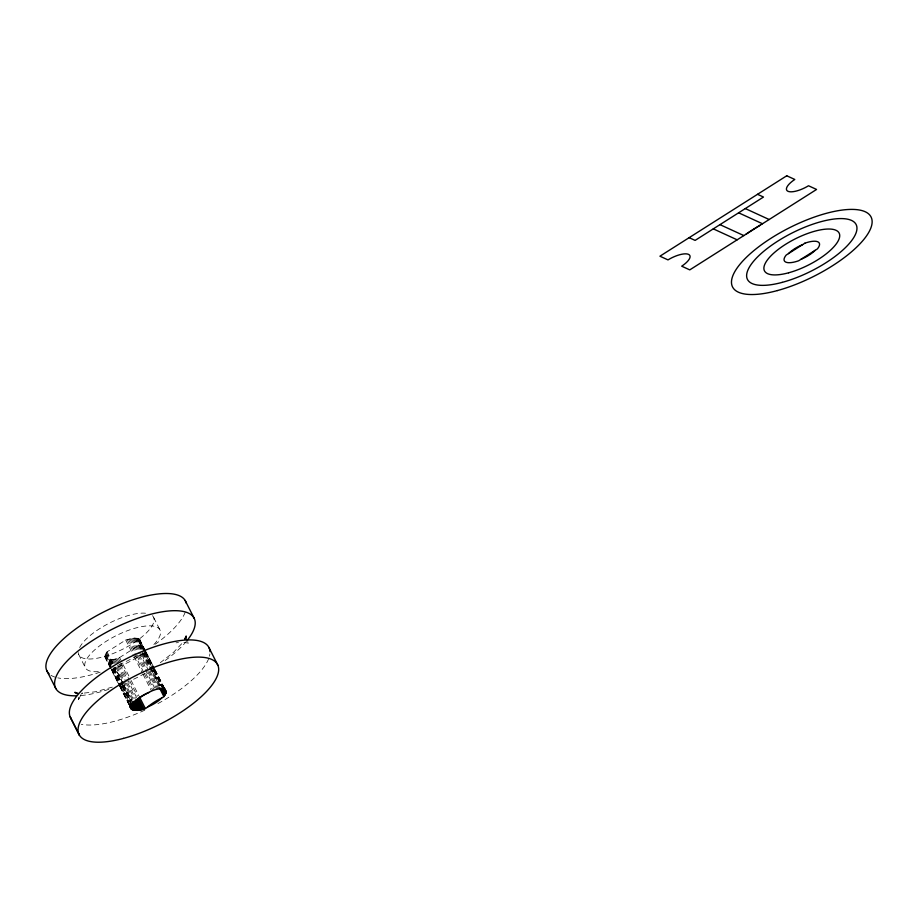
<?xml version="1.0" encoding="UTF-8"?>
<svg xmlns="http://www.w3.org/2000/svg" width="918" height="918" viewBox="0 0 918 918"><rect width="100%" height="100%" fill="white"/><g stroke="black" fill="none" stroke-linecap="round" stroke-linejoin="round"><path stroke-width="0.69" stroke-dasharray="4.59 3.44" d="M140.018 639.743L140.305 642.003L138.216 645.733L119.57 657.563C114.681 661.086 99.592 660.432 107.085 651.837L125.732 640.007L134.464 638.067L139.215 638.951L165.068 689.349M81.048 694.467L78.661 699.493L78.741 697.646L78.822 698.782M78.914 698.3L78.432 699.734L78.65 697.244M81.484 693.779L82.264 692.757M181.718 643.736L173.571 652.25L159.904 663.037M112.306 687.123L95.483 691.77L81.495 693.388L82.769 693.365M176.015 642.818L178.471 642.566M183.921 642.393L189.774 643.38L187.398 641.693M153.811 617.768L160.134 630.218M139.674 639.318L145.526 650.954M146.1 652.032L154.442 668.568M155.085 669.842L165.366 690.198M139.215 638.951L144.998 650.392M145.537 651.539L153.994 668.201M154.637 669.474L164.919 689.82M138.664 638.63L145.09 651.355M145.446 652.182L154.075 669.165M154.442 669.991L164.356 689.51M137.998 638.389L144.424 651.103M145.067 652.377L153.421 668.912M154.063 670.186L163.702 689.269M140.098 642.68L144.596 651.585M145.239 652.859L153.593 669.394M154.235 670.668L162.589 687.203M137.252 638.205L144.321 652.193M144.964 653.467L152.675 668.729M153.317 670.002L162.945 689.085M139.788 643.403L152.64 668.843M153.283 670.106L162.279 687.915M136.403 638.09L143.472 652.078M143.862 653.054L162.107 688.97M135.474 638.044L142.542 652.032M143.185 653.306L161.178 688.925M138.847 644.929L151.057 669.096M151.699 670.37L159.411 685.631M134.464 638.067L141.533 652.055M142.072 653.364L160.168 688.936M133.385 638.148L141.097 653.409M141.739 654.683L149.439 669.945M150.082 671.219L159.078 689.028M132.226 638.297L148.291 670.094M148.934 671.368L157.93 689.177M131.022 638.515L138.733 653.777M139.375 655.05L147.087 670.312M147.729 671.586L156.726 689.395M129.759 638.802L137.47 654.064M138.113 655.337L155.452 689.67M128.451 639.146L136.162 654.408M136.805 655.681L143.231 668.396M145.801 673.491L154.144 690.015M127.109 639.548L143.816 672.619M144.459 673.892L152.801 690.428M125.732 640.007L133.443 655.268M134.085 656.542L142.439 673.078M143.082 674.351L151.436 690.887M119.57 657.563L130.494 679.182M131.136 680.456L138.847 695.718M118.204 658.022L120.132 661.844M120.774 663.117L129.117 679.653M129.759 680.926L137.47 696.188M116.85 658.435L119.42 663.519M120.063 664.793L136.771 697.864M115.542 658.78L118.112 663.863M118.755 665.137L127.109 681.672M127.751 682.946L135.462 698.208M114.28 659.055L116.85 664.15M117.493 665.412L125.846 681.948M126.489 683.221L134.2 698.483M113.075 659.273L116.288 665.63M116.93 666.904L132.995 698.701M111.927 659.422L115.14 665.791M115.783 667.065L132.479 700.124M107.085 651.837L114.153 665.825M123.15 683.635L114.796 667.099L123.046 683.68M123.792 684.908L132.789 702.718M110.837 659.514L114.05 665.871M123.689 684.954L132.043 701.49M106.454 652.641L113.522 666.64M114.165 667.902L132.158 703.521M109.827 659.537L113.683 667.168M114.325 668.43L122.037 683.703M122.679 684.966L131.033 701.501M105.937 653.421L113.006 667.42M113.648 668.683L122.002 685.218M122.645 686.492L131.63 704.301M108.898 659.48L112.753 667.111M113.396 668.384L121.75 684.92M122.392 686.194L130.746 702.729M105.513 654.178L112.547 668.27M113.224 669.44L120.901 684.805M121.578 685.975L131.217 705.047M105.203 654.89L111.801 668.086M112.271 668.889L130.907 705.77M104.996 655.567L111.422 668.293M111.789 669.119L120.132 685.654M120.419 686.102L130.7 706.447M104.904 656.209L110.688 667.661M111.227 668.809L119.684 685.459M120.224 686.618L129.966 705.816M104.927 656.795L110.78 668.43M111.342 669.52L119.765 686.239M120.338 687.33L129.977 706.401M105.054 657.345L130.104 706.94M78.638 654.362L85.167 667.352M185.218 612.237A77.582 27.173 -26.8 0 1 155.36 644.161M137.321 655.601A77.582 27.173 -26.8 0 1 118.812 664.907M100.131 672.171A77.582 27.173 -26.8 0 1 57.8 677.863M55.149 677.174A77.582 27.173 -26.8 0 1 50.811 675.189M186.469 641.292A77.582 27.173 -26.8 0 1 164.047 661.339M144.803 673.456A77.582 27.173 -26.8 0 1 131.251 680.376M108.806 689.349A77.582 27.173 -26.8 0 1 79.866 695.626M209.901 653.868A77.582 27.173 -26.8 0 1 209.465 656.186M208.661 658.642A77.582 27.173 -26.8 0 1 157.139 704.014M144.769 710.188A77.582 27.173 -26.8 0 1 81.243 724.268M98.364 671.643A41.838 14.654 -26.8 0 1 92.959 651.493A41.838 14.654 -26.8 0 1 145.526 626.065A41.838 14.654 -26.8 0 1 153.432 644.998M143.759 653.146A41.838 14.654 -26.8 0 1 115.301 667.811M152.399 615.68A41.838 14.654 -26.8 0 1 122.335 649.393A41.838 14.654 -26.8 0 1 78.317 652.664M79.648 647.534A41.838 14.654 -26.8 0 1 108.783 623.414A41.838 14.654 -26.8 0 1 146.146 613.281"/><path stroke-width="1.38" d="M166.009 692.883C165.137 685.448 153.168 689.854 149.164 692.321A18.108 6.346 -26.8 0 0 135.049 701.283C121.612 711.06 141.98 712.861 147.534 707.009A18.108 6.346 -26.8 0 0 161.66 698.047L163.92 696.613L166.009 692.883L164.081 689.062M185.034 638.917L186.147 635.99L186.033 638.939M184.839 639.169L185.62 637.608M135.049 701.283L137.126 699.654A67.714 61.093 -65.4 0 1 146.857 693.469L149.164 692.321M147.534 707.009L149.611 705.38A67.714 61.093 -65.4 0 1 159.342 699.195L161.66 698.047M746.105 234.147L748.193 232.702A67.714 23.719 -26.8 0 1 757.912 226.528L760.23 225.185M77.835 693.182L74.806 692.344L76.894 693.675M757.534 194.306L763.489 197.037L695.11 240.401L689.143 237.67M745.313 208.57L769.169 219.517M738.623 212.804L762.491 223.751M719.976 224.635L743.844 235.582M713.297 228.869L737.154 239.816M185.126 600.452L194.203 618.353M70.606 717.819L79.453 735.284L70.17 716.924M164.666 688.569L165.951 691.116M164.792 689.108L166.078 691.656M164.173 688.431L166.101 692.241M163.232 688.477L165.802 693.56M162.922 689.188L165.492 694.272M161.855 688.672L165.068 695.029M160.684 688.179L164.54 695.81M159.422 687.708L163.92 696.613M139.49 696.991L145.273 708.444M138.756 698.724L143.897 708.903M137.413 699.137L142.554 709.304M136.105 699.482L141.246 709.648M135.485 701.031L139.984 709.935M134.28 701.249L138.779 710.153M133.121 701.398L137.62 710.303M132.685 702.763L136.541 710.394M131.676 702.775L135.531 710.406M131.389 704.003L134.602 710.36M130.54 703.888L133.753 710.245M130.436 704.978L133.007 710.062M130.413 705.999L132.341 709.821M129.863 705.69L131.79 709.511M130.046 706.596L131.331 709.132M129.702 706.16L130.987 708.707M46.715 670.507L55.849 688.592M208.96 647.58L217.864 665.229M49.136 673.892A77.582 27.173 -26.8 0 1 102.426 612.604A77.582 27.173 -26.8 0 1 186.274 603.264M76.125 695.81A77.582 27.173 -26.8 0 1 69.837 658.275A77.582 27.173 -26.8 0 1 163.22 611.652A77.582 27.173 -26.8 0 1 187.261 640.316M71.248 718.805A77.582 27.173 -26.8 0 1 130.826 656.542A77.582 27.173 -26.8 0 1 209.993 651.7M815.104 250.35A18.108 6.346 -26.8 0 1 800.989 259.312M788.505 253.586A18.108 6.346 -26.8 0 1 802.619 244.624M786.749 175.774L659.927 256.202L667.994 259.897A17.499 6.128 -26.8 0 1 688.523 254.366A17.499 6.128 -26.8 0 1 681.695 266.186L689.762 269.881L816.572 189.452L808.517 185.757A17.499 6.128 -26.8 0 1 787.988 191.288A17.499 6.128 -26.8 0 1 794.804 179.469L786.749 175.774M804.879 243.19L786.233 255.02A19.588 6.862 -26.8 0 0 798.717 260.746L817.376 248.916A19.588 6.862 -26.8 0 0 804.879 243.19M782.193 282.377A60.852 21.309 -26.8 0 0 856.253 224.818A60.852 21.309 -26.8 0 0 766.966 248.709A60.852 21.309 -26.8 0 0 782.193 282.377M123.46 738.393A77.582 27.173 -26.8 0 0 217.761 665.011A77.582 27.173 -26.8 0 0 103.837 695.592A77.582 27.173 -26.8 0 0 123.46 738.393M788.619 272.795A41.838 14.654 -26.8 0 0 839.19 233.195A41.838 14.654 -26.8 0 0 777.603 249.925A41.838 14.654 -26.8 0 0 788.619 272.795M777.362 290.581A77.582 27.173 -26.8 0 0 871.136 217.141A77.582 27.173 -26.8 0 0 756.914 248.181A77.582 27.173 -26.8 0 0 777.362 290.581"/></g></svg>
